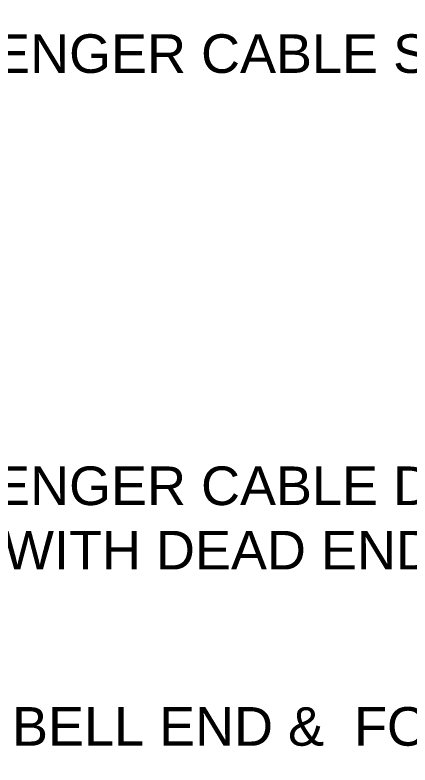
# Model space of a CAD drawing. Header units: feet. Extents: x -21 to 5170, y -254 to 1413.
# Drawn here: x 3763.81 to 3784.25, y 21.5 to 60.35 of the extents above; entities that cross this region are included whole.
import ezdxf
from ezdxf import colors
from ezdxf.entities.mleader import LeaderData, LeaderLine
from ezdxf.math import Vec2, Vec3

# ---------------------------------------------------------------- set-up
doc = ezdxf.new("R2010")
doc.units = ezdxf.units.FT
doc.header["$MEASUREMENT"] = 0
doc.layers.add('G-ANNO-TEXT', color=1, linetype='Continuous')
doc.styles.add('NEI-A', font='arial.ttf')

msp = doc.modelspace()

# ---------------------------------------------------------------- leaders
at = {"layer": 'G-ANNO-TEXT'}
ml = msp.add_multileader_mtext('Standard', dxfattribs=at)
ml.set_content('\\A1;MESSENGER CABLE SUPPORT POST', color=256, style='NEI-A')
ml.set_leader_properties()
ml.build(insert=Vec2(0, 0))
ml.multileader.update_dxf_attribs({"dogleg_length": 0.89968, "arrow_head_size": 3})
ctx = ml.context
ctx.base_point, ctx.char_height, ctx.arrow_head_size, ctx.landing_gap_size, ctx.plane_origin = Vec3(3753.27246, 58.32841), 2, 3, 1.53573, Vec3(4462.58398, -478.47014)
notes = []
notes.append((ctx, [(0, (1, 1, 0), (3752.37278, 58.32841), (1, 0), 0.89968, [(1, [(3747.72152, 49.38127)], 0, [])])]))
ctx.mtext.insert, ctx.mtext.width, ctx.mtext.flow_direction = Vec3(3754.80819, 59.34546), 52.3663959, 5
ctx.mtext.has_bg_fill, ctx.mtext.bg_color, ctx.mtext.bg_scale_factor, ctx.mtext.bg_transparency, ctx.mtext.use_window_bg_color = 1, -1073741824, 1.5, 0, 1
ml = msp.add_multileader_mtext('Standard', dxfattribs=at)
ml.set_content('\\pxql,t3.00005;(TYP.) BELL END &  FOAM SEALS', color=256, style='NEI-A')
ml.set_leader_properties()
ml.build(insert=Vec2(0, 0))
ml.multileader.update_dxf_attribs({"dogleg_length": 3.07146, "arrow_head_size": 3})
ctx = ml.context
ctx.base_point, ctx.char_height, ctx.arrow_head_size, ctx.landing_gap_size, ctx.plane_origin = Vec3(3753.27246, 23.20372), 2, 3, 1.53573, Vec3(4655.38366, -484.03824)
notes.append((ctx, [(0, (1, 1, 0), (3752.37278, 23.20372), (1, 0), 0.89968, [(1, [(3734.4526, 36.26961)], 0, [])])]))
ctx.mtext.insert, ctx.mtext.width, ctx.mtext.flow_direction = Vec3(3754.80819, 24.49772), 44.2792087, 5
ctx.mtext.has_bg_fill, ctx.mtext.bg_color, ctx.mtext.bg_scale_factor, ctx.mtext.bg_transparency, ctx.mtext.use_window_bg_color = 1, -1073741824, 1.5, 0, 1
for ctx, leaders in notes:
    for number, flags, end, landing, length, lines in leaders:
        leader = LeaderData()
        leader.index, (leader.has_last_leader_line, leader.has_dogleg_vector, leader.attachment_direction) = number, flags
        leader.last_leader_point, leader.dogleg_vector, leader.dogleg_length = Vec3(end), Vec3(landing), length
        for number, points, colour, breaks in lines:
            line = LeaderLine()
            line.index, line.vertices, line.color, line.breaks = number, Vec3.list(points), colors.encode_raw_color(colour), breaks
            leader.lines.append(line)
        ctx.leaders.append(leader)

# ---------------------------------------------------------------- next in the draw order: leaders
ml = msp.add_multileader_mtext('Standard', dxfattribs=at)
ml.set_content('\\A1;MESSENGER CABLE DEAD ENDS AT POST WITH DEAD END ASSEMBLY', color=256, style='NEI-A')
ml.set_leader_properties()
ml.build(insert=Vec2(0, 0))
ml.multileader.update_dxf_attribs({"dogleg_length": 0.89968, "arrow_head_size": 3})
ctx = ml.context
ctx.base_point, ctx.char_height, ctx.arrow_head_size, ctx.landing_gap_size, ctx.plane_origin = Vec3(3753.27246, 35.94342), 2, 3, 1.53573, Vec3(2995.43595, -496.2523)
notes = []
notes.append((ctx, [(1, (1, 1, 0), (3752.37278, 35.94342), (1, 0), 0.89968, [(1, [(3747.22713, 46.02502)], 0, [])])]))
ctx.mtext.insert, ctx.mtext.width, ctx.mtext.defined_height, ctx.mtext.flow_direction = Vec3(3754.80819, 36.96047), 49.1809823, 10.6887, 5
ctx.mtext.has_bg_fill, ctx.mtext.bg_color, ctx.mtext.bg_scale_factor, ctx.mtext.bg_transparency, ctx.mtext.use_window_bg_color = 1, -1073741824, 1.5, 0, 1
for ctx, leaders in notes:
    for number, flags, end, landing, length, lines in leaders:
        leader = LeaderData()
        leader.index, (leader.has_last_leader_line, leader.has_dogleg_vector, leader.attachment_direction) = number, flags
        leader.last_leader_point, leader.dogleg_vector, leader.dogleg_length = Vec3(end), Vec3(landing), length
        for number, points, colour, breaks in lines:
            line = LeaderLine()
            line.index, line.vertices, line.color, line.breaks = number, Vec3.list(points), colors.encode_raw_color(colour), breaks
            leader.lines.append(line)
        ctx.leaders.append(leader)

doc.saveas('drawing.dxf')
